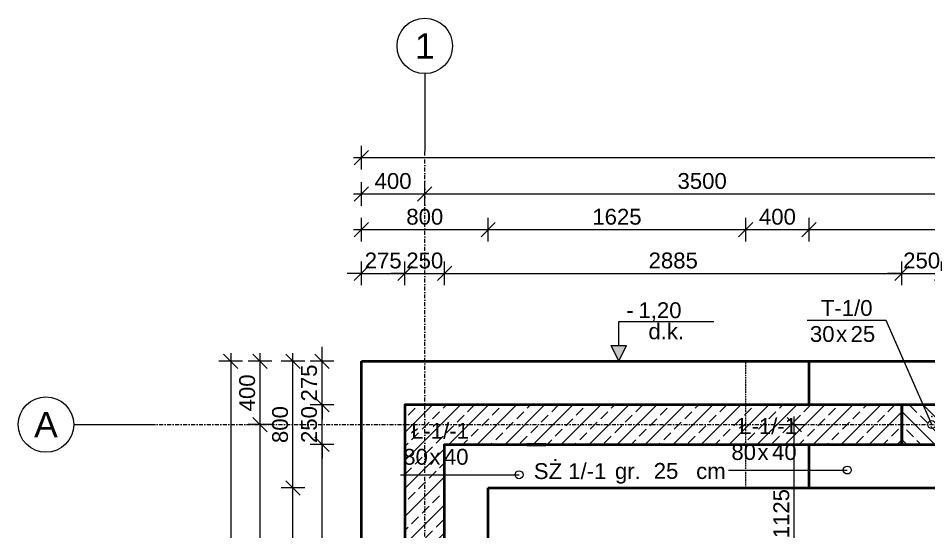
# Model space of a CAD drawing. Header units: millimetres. Extents: x 647 to 146539, y -131215 to 59.
# Drawn here: x 8442 to 14187, y -16118 to -12876 of the extents above; entities that cross this region are included whole.
import ezdxf
from ezdxf.enums import TextEntityAlignment as Align

# ---------------------------------------------------------------- set-up
doc = ezdxf.new("R2010")
doc.units = ezdxf.units.MM
doc.linetypes.add('DASHDOT', pattern=[1, 0.5, -0.25, 0, -0.25])
doc.linetypes.add('DASHED', pattern=[0.75, 0.5, -0.25])
doc.layers.get('Defpoints').update_dxf_attribs({"color": 2, "lineweight": 50})
for name, color, linetype, lineweight in [('G-Bloki', 221, 'Continuous', 5), ('G-Cienka', 4, 'Continuous', 9), ('G-Elementy konstrukcyjne', 1, 'Continuous', 40), ('G-Kreskowanie', 9, 'Continuous', 5), ('G-Opisy', 2, 'Continuous', 18), ('G-Osie', 6, 'DASHDOT', 9), ('G-Przerywana', 8, 'DASHED', 15), ('G-Wymiary', 4, 'Continuous', 9)]:
    doc.layers.add(name, color=color, linetype=linetype, lineweight=lineweight)
doc.styles.add('Arial-GG', font='arial.ttf')
doc.dimstyles.new('e-cad_1_50_[mm]', dxfattribs={"dimscale": 50, "dimtxt": 2, "dimasz": 1.8, "dimexe": 1.5, "dimexo": 0, "dimgap": 0.6, "dimtad": 1, "dimdec": 1, "dimrnd": 1, "dimtxsty": 'Arial-GG', "dimblk": 'OBLIQUE', "dimcen": 0, "dimdle": 1, "dimclrd": 4, "dimclre": 4, "dimclrt": 7, "dimadec": 1, "dimazin": 0, "dimtfac": 1, "dimtdec": 1, "dimtix": 1, "dimtmove": 0, "dimatfit": 2, "dimfxl": 1.5, "dimfxlon": 1, "dimlwd": -1, "dimlwe": -1, "dimarcsym": 0})
doc.dimstyles.new('W-1 do 50-GG mm', dxfattribs={"dimscale": 50, "dimtxt": 2, "dimasz": 1.8, "dimexe": 1.5, "dimexo": 0, "dimgap": 0.6, "dimtad": 1, "dimdec": 1, "dimrnd": 1, "dimtxsty": 'Arial-GG', "dimblk": 'OBLIQUE', "dimcen": 0, "dimdle": 1, "dimclrd": 4, "dimclre": 4, "dimclrt": 7, "dimadec": 1, "dimazin": 0, "dimtfac": 1, "dimtdec": 1, "dimtix": 1, "dimtmove": 0, "dimatfit": 2, "dimfxl": 1.5, "dimfxlon": 1, "dimlwd": -1, "dimlwe": -1, "dimarcsym": 0})

# ---------------------------------------------------------------- blocks, each defined once
blk = doc.blocks.new('*U159')
at = {"ltscale": 2}
blk.add_point((0, 0), dxfattribs=at)
at = {"layer": 'Defpoints'}
blk.add_lwpolyline([(0, 380.1), (0, 259.7)], dxfattribs=at)
at = {"layer": 'G-Opisy', "insert": (-183.5, -525.6), "char_height": 100, "width": 2920.171, "attachment_point": 5, "rotation": 270, "style": 'Arial-GG'}
blk.add_mtext('gr.         cm', dxfattribs=at)
at = {"layer": 'G-Opisy', "ltscale": 2, "style": 'Arial-GG'}
blk.add_attdef('NAZWA', text='', height=100, rotation=270, dxfattribs=at).set_placement((-218.8, -122.3), align=Align.RIGHT)
blk.add_attdef('GR', text='', height=100, rotation=270, dxfattribs=at).set_placement((-217.5, -498.6), align=Align.CENTER)
blk = doc.blocks.new('*U127')
at = {"layer": 'G-Cienka', "ltscale": 0.8}
blk.add_lwpolyline([(-490.2, 0), (0, 0)], dxfattribs=at)
blk.add_circle((-665.2, 0), 175, dxfattribs=at)
at = {"layer": 'G-Opisy', "ltscale": 0.8, "style": 'Arial-GG'}
blk.add_attdef('OS', text='', height=160, dxfattribs=at).set_placement((-665.2, 0), align=Align.MIDDLE_CENTER)
blk = doc.blocks.new('*U130')
at = {"layer": 'G-Cienka', "ltscale": 0.8}
blk.add_lwpolyline([(-490.2, 0), (0, 0)], dxfattribs=at)
blk.add_circle((-665.2, 0), 175, dxfattribs=at)
at = {"layer": 'G-Opisy', "ltscale": 0.8, "style": 'Arial-GG'}
blk.add_attdef('OS', text='', height=160, rotation=90, dxfattribs=at).set_placement((-665.2, 0), align=Align.MIDDLE_CENTER)
blk = doc.blocks.new('*U134')
at = {"layer": 'G-Opisy'}
blk.add_hatch(color=256, dxfattribs=at).paths.add_polyline_path([(-50, 100), (0, 0), (50, 100), (0, 100)])
for p, q in [((0, 250), (600, 250)), ((-50, 100), (50, 100)), ((-100, 0), (100, 0))]:
    blk.add_line(p, q, dxfattribs=at)
at = {"layer": 'G-Opisy', "ltscale": 0.04}
for points in [[(0, 100), (0, 200), (0, 250)], [(-50, 100), (0, 0), (50, 100)]]:
    blk.add_lwpolyline(points, dxfattribs=at)
at = {"layer": 'G-Opisy', "ltscale": 2, "style": 'Arial-GG'}
for tag, p in [('ZNAK', (48.1, 321.8)), ('RZEDNA', (124.7, 321.8))]:
    blk.add_attdef(tag, text='', height=100, dxfattribs=at).set_placement(p, align=Align.MIDDLE_LEFT)
blk.add_attdef('POLOZENIE', text='', height=100, dxfattribs=at).set_placement((300, 188.9), align=Align.MIDDLE_CENTER)
blk = doc.blocks.new('_Oblique')
at = {"color": 0, "linetype": 'ByBlock', "lineweight": -2}
blk.add_line((-0.5, -0.5), (0.5, 0.5), dxfattribs=at)
blk = doc.blocks.new('*D334')
at = {"layer": 'Defpoints', "color": 0, "ltscale": 2, "transparency": 16777216}
for p in [(10359, -15316.4), (10882.5, -15316.4), (11132.5, -15566.4)]:
    blk.add_point(p, dxfattribs=at)
at = {"layer": 'G-Wymiary', "color": 4, "ltscale": 2, "transparency": 16777216}
for p, q in [((10359, -15316.4), (10359, -15226.4)), ((10434, -15316.4), (10284, -15316.4)), ((10359, -15566.4), (10359, -15316.4)), ((10434, -15566.4), (10284, -15566.4)), ((10359, -15566.4), (10359, -15656.4))]:
    blk.add_line(p, q, dxfattribs=at)
at = {"layer": 'G-Wymiary', "color": 4, "ltscale": 2, "transparency": 16777216, "xscale": 90, "yscale": 90, "zscale": 90}
for p, rotation in [((10359, -15316.4), 270), ((10359, -15566.4), 90)]:
    blk.add_blockref('_Oblique', p, dxfattribs=dict(at, rotation=rotation))
at = {"layer": 'G-Wymiary', "color": 7, "ltscale": 2, "transparency": 16777216, "insert": (10277.9, -15441.4), "char_height": 100, "attachment_point": 5, "rotation": 90, "style": 'Arial-GG'}
blk.add_mtext('250', dxfattribs=at)
blk = doc.blocks.new('*D335')
at = {"layer": 'Defpoints', "color": 0, "ltscale": 2, "transparency": 16777216}
for p in [(10359, -15041.4), (10607.5, -15041.4), (10882.5, -15316.4)]:
    blk.add_point(p, dxfattribs=at)
at = {"layer": 'G-Wymiary', "color": 4, "ltscale": 2, "transparency": 16777216}
for p, q in [((10359, -15041.4), (10359, -14951.4)), ((10434, -15041.4), (10284, -15041.4)), ((10359, -15316.4), (10359, -15041.4)), ((10434, -15316.4), (10284, -15316.4)), ((10359, -15316.4), (10359, -15406.4))]:
    blk.add_line(p, q, dxfattribs=at)
at = {"layer": 'G-Wymiary', "color": 4, "ltscale": 2, "transparency": 16777216, "xscale": 90, "yscale": 90, "zscale": 90}
for p, rotation in [((10359, -15041.4), 270), ((10359, -15316.4), 90)]:
    blk.add_blockref('_Oblique', p, dxfattribs=dict(at, rotation=rotation))
at = {"layer": 'G-Wymiary', "color": 7, "ltscale": 2, "transparency": 16777216, "insert": (10277.9, -15178.9), "char_height": 100, "attachment_point": 5, "rotation": 90, "style": 'Arial-GG'}
blk.add_mtext('275', dxfattribs=at)
blk = doc.blocks.new('*D338')
at = {"layer": 'Defpoints', "color": 0, "ltscale": 2, "transparency": 16777216}
for p in [(10175.9, -15841.4), (11407.5, -15841.4), (10607.5, -17466.4)]:
    blk.add_point(p, dxfattribs=at)
at = {"layer": 'G-Wymiary', "color": 4, "ltscale": 2, "transparency": 16777216}
for p, q in [((10175.9, -17516.4), (10175.9, -15791.4)), ((10250.9, -15841.4), (10100.9, -15841.4)), ((10250.9, -17466.4), (10100.9, -17466.4))]:
    blk.add_line(p, q, dxfattribs=at)
at = {"layer": 'G-Wymiary', "color": 4, "ltscale": 2, "transparency": 16777216, "xscale": 90, "yscale": 90, "zscale": 90}
for p, rotation in [((10175.9, -15841.4), 90), ((10175.9, -17466.4), 270)]:
    blk.add_blockref('_Oblique', p, dxfattribs=dict(at, rotation=rotation))
at = {"layer": 'G-Wymiary', "color": 7, "ltscale": 2, "transparency": 16777216, "insert": (10094.9, -16653.9), "char_height": 100, "attachment_point": 5, "rotation": 90, "style": 'Arial-GG'}
blk.add_mtext('1625', dxfattribs=at)
blk = doc.blocks.new('*D339')
at = {"layer": 'Defpoints', "color": 0, "ltscale": 2, "transparency": 16777216}
for p in [(10175.9, -15041.4), (10607.5, -15041.4), (11407.5, -15841.4)]:
    blk.add_point(p, dxfattribs=at)
at = {"layer": 'G-Wymiary', "color": 4, "ltscale": 2, "transparency": 16777216}
for p, q in [((10175.9, -15891.4), (10175.9, -14991.4)), ((10250.9, -15041.4), (10100.9, -15041.4)), ((10250.9, -15841.4), (10100.9, -15841.4))]:
    blk.add_line(p, q, dxfattribs=at)
at = {"layer": 'G-Wymiary', "color": 4, "ltscale": 2, "transparency": 16777216, "xscale": 90, "yscale": 90, "zscale": 90}
for p, rotation in [((10175.9, -15041.4), 90), ((10175.9, -15841.4), 270)]:
    blk.add_blockref('_Oblique', p, dxfattribs=dict(at, rotation=rotation))
at = {"layer": 'G-Wymiary', "color": 7, "ltscale": 2, "transparency": 16777216, "insert": (10094.9, -15441.4), "char_height": 100, "attachment_point": 5, "rotation": 90, "style": 'Arial-GG'}
blk.add_mtext('800', dxfattribs=at)
blk = doc.blocks.new('*D342')
at = {"layer": 'Defpoints', "color": 0, "ltscale": 2, "transparency": 16777216}
for p in [(9968.1, -15441.4), (11038.8, -15441.4), (11010.3, -18341.4)]:
    blk.add_point(p, dxfattribs=at)
at = {"layer": 'G-Wymiary', "color": 4, "ltscale": 2, "transparency": 16777216}
for p, q in [((9968.1, -18391.4), (9968.1, -15391.4)), ((10043.1, -15441.4), (9893.1, -15441.4)), ((10043.1, -18341.4), (9893.1, -18341.4))]:
    blk.add_line(p, q, dxfattribs=at)
at = {"layer": 'G-Wymiary', "color": 4, "ltscale": 2, "transparency": 16777216, "xscale": 90, "yscale": 90, "zscale": 90}
for p, rotation in [((9968.1, -15441.4), 90), ((9968.1, -18341.4), 270)]:
    blk.add_blockref('_Oblique', p, dxfattribs=dict(at, rotation=rotation))
at = {"layer": 'G-Wymiary', "color": 7, "ltscale": 2, "transparency": 16777216, "insert": (9887.1, -16891.4), "char_height": 100, "attachment_point": 5, "rotation": 90, "style": 'Arial-GG'}
blk.add_mtext('2900', dxfattribs=at)
blk = doc.blocks.new('*D343')
at = {"layer": 'Defpoints', "color": 0, "ltscale": 2, "transparency": 16777216}
for p in [(9968.1, -15041.4), (10607.5, -15041.4), (11038.8, -15441.4)]:
    blk.add_point(p, dxfattribs=at)
at = {"layer": 'G-Wymiary', "color": 4, "ltscale": 2, "transparency": 16777216}
for p, q in [((9968.1, -15491.4), (9968.1, -14991.4)), ((10043.1, -15041.4), (9893.1, -15041.4)), ((10043.1, -15441.4), (9893.1, -15441.4))]:
    blk.add_line(p, q, dxfattribs=at)
at = {"layer": 'G-Wymiary', "color": 4, "ltscale": 2, "transparency": 16777216, "xscale": 90, "yscale": 90, "zscale": 90}
for p, rotation in [((9968.1, -15041.4), 90), ((9968.1, -15441.4), 270)]:
    blk.add_blockref('_Oblique', p, dxfattribs=dict(at, rotation=rotation))
at = {"layer": 'G-Wymiary', "color": 7, "ltscale": 2, "transparency": 16777216, "insert": (9887.1, -15241.4), "char_height": 100, "attachment_point": 5, "rotation": 90, "style": 'Arial-GG'}
blk.add_mtext('400', dxfattribs=at)
blk = doc.blocks.new('*D344')
at = {"layer": 'Defpoints', "color": 0, "ltscale": 2, "transparency": 16777216}
for p in [(10607.5, -15041.4), (9783.4, -22953.7), (10607.5, -22953.7)]:
    blk.add_point(p, dxfattribs=at)
at = {"layer": 'G-Wymiary', "color": 4, "ltscale": 2, "transparency": 16777216}
for p, q in [((9783.4, -14991.4), (9783.4, -23003.7)), ((9858.4, -15041.4), (9708.4, -15041.4)), ((9858.4, -22953.7), (9708.4, -22953.7))]:
    blk.add_line(p, q, dxfattribs=at)
at = {"layer": 'G-Wymiary', "color": 4, "ltscale": 2, "transparency": 16777216, "xscale": 90, "yscale": 90, "zscale": 90}
for p, rotation in [((9783.4, -15041.4), 90), ((9783.4, -22953.7), 270)]:
    blk.add_blockref('_Oblique', p, dxfattribs=dict(at, rotation=rotation))
at = {"layer": 'G-Wymiary', "color": 7, "ltscale": 2, "transparency": 16777216, "insert": (9702.3, -18997.5), "char_height": 100, "attachment_point": 5, "rotation": 90, "style": 'Arial-GG'}
blk.add_mtext('7912', dxfattribs=at)
blk = doc.blocks.new('*D345')
at = {"layer": 'Defpoints', "color": 0, "ltscale": 2, "transparency": 16777216}
for p in [(11007.5, -13716.4), (20732.5, -20010.1), (10720.7, -22676.6), (9282.5, -22872.6), (11007.5, -24313.8)]:
    blk.add_point(p, dxfattribs=at)
at = {"layer": 'G-Wymiary', "color": 4, "ltscale": 2, "transparency": 16777216}
blk.add_arc((11007.5, -22441.4), 370.9, 194.03624, 270, dxfattribs=at)
at = {"layer": 'G-Wymiary', "color": 4, "ltscale": 2, "transparency": 16777216, "xscale": 90, "yscale": 90, "zscale": 90, "rotation": 104.0362434679264}
blk.add_blockref('_Oblique', (10647.7, -22531.3), dxfattribs=at)
at = {"layer": 'G-Wymiary', "color": 4, "ltscale": 2, "transparency": 16777216, "xscale": 90, "yscale": 90, "zscale": 90}
blk.add_blockref('_Oblique', (11007.5, -22812.2), dxfattribs=at)
at = {"layer": 'G-Wymiary', "color": 7, "ltscale": 2, "transparency": 16777216, "insert": (10834.7, -22662.7), "char_height": 100, "attachment_point": 5, "rotation": 322.01812, "style": 'Arial-GG'}
blk.add_mtext('76,0°', dxfattribs=at)
blk = doc.blocks.new('*D346')
at = {"layer": 'Defpoints', "color": 0, "ltscale": 2, "transparency": 16777216}
for p in [(10882.5, -14487.2), (10607.5, -15041.4), (10882.5, -15316.4)]:
    blk.add_point(p, dxfattribs=at)
at = {"layer": 'G-Wymiary', "color": 4, "ltscale": 2, "transparency": 16777216}
for p, q in [((10607.5, -14562.2), (10607.5, -14412.2)), ((10882.5, -14562.2), (10882.5, -14412.2)), ((10607.5, -14487.2), (10517.5, -14487.2)), ((10607.5, -14487.2), (10882.5, -14487.2)), ((10882.5, -14487.2), (10972.5, -14487.2))]:
    blk.add_line(p, q, dxfattribs=at)
at = {"layer": 'G-Wymiary', "color": 4, "ltscale": 2, "transparency": 16777216, "xscale": 90, "yscale": 90, "zscale": 90}
blk.add_blockref('_Oblique', (10607.5, -14487.2), dxfattribs=at)
at = {"layer": 'G-Wymiary', "color": 4, "ltscale": 2, "transparency": 16777216, "xscale": 90, "yscale": 90, "zscale": 90, "rotation": 180}
blk.add_blockref('_Oblique', (10882.5, -14487.2), dxfattribs=at)
at = {"layer": 'G-Wymiary', "color": 7, "ltscale": 2, "transparency": 16777216, "insert": (10745, -14406.2), "char_height": 100, "attachment_point": 5, "style": 'Arial-GG'}
blk.add_mtext('275', dxfattribs=at)
blk = doc.blocks.new('*D347')
at = {"layer": 'Defpoints', "color": 0, "ltscale": 2, "transparency": 16777216}
for p in [(11132.5, -14487.2), (10882.5, -15316.4), (11132.5, -15566.4)]:
    blk.add_point(p, dxfattribs=at)
at = {"layer": 'G-Wymiary', "color": 4, "ltscale": 2, "transparency": 16777216}
for p, q in [((10882.5, -14562.2), (10882.5, -14412.2)), ((11132.5, -14562.2), (11132.5, -14412.2)), ((10882.5, -14487.2), (10792.5, -14487.2)), ((10882.5, -14487.2), (11132.5, -14487.2)), ((11132.5, -14487.2), (11222.5, -14487.2))]:
    blk.add_line(p, q, dxfattribs=at)
at = {"layer": 'G-Wymiary', "color": 4, "ltscale": 2, "transparency": 16777216, "xscale": 90, "yscale": 90, "zscale": 90}
blk.add_blockref('_Oblique', (10882.5, -14487.2), dxfattribs=at)
at = {"layer": 'G-Wymiary', "color": 4, "ltscale": 2, "transparency": 16777216, "xscale": 90, "yscale": 90, "zscale": 90, "rotation": 180}
blk.add_blockref('_Oblique', (11132.5, -14487.2), dxfattribs=at)
at = {"layer": 'G-Wymiary', "color": 7, "ltscale": 2, "transparency": 16777216, "insert": (11007.5, -14406.2), "char_height": 100, "attachment_point": 5, "style": 'Arial-GG'}
blk.add_mtext('250', dxfattribs=at)
blk = doc.blocks.new('*D348')
at = {"layer": 'Defpoints', "color": 0, "ltscale": 2, "transparency": 16777216}
for p in [(14017.5, -14487.2), (14017.5, -15316.4), (11132.5, -15566.4)]:
    blk.add_point(p, dxfattribs=at)
at = {"layer": 'G-Wymiary', "color": 4, "ltscale": 2, "transparency": 16777216}
for p, q in [((11132.5, -14562.2), (11132.5, -14412.2)), ((14017.5, -14562.2), (14017.5, -14412.2)), ((11082.5, -14487.2), (14067.5, -14487.2))]:
    blk.add_line(p, q, dxfattribs=at)
at = {"layer": 'G-Wymiary', "color": 4, "ltscale": 2, "transparency": 16777216, "xscale": 90, "yscale": 90, "zscale": 90, "rotation": 180}
blk.add_blockref('_Oblique', (11132.5, -14487.2), dxfattribs=at)
at = {"layer": 'G-Wymiary', "color": 4, "ltscale": 2, "transparency": 16777216, "xscale": 90, "yscale": 90, "zscale": 90}
blk.add_blockref('_Oblique', (14017.5, -14487.2), dxfattribs=at)
at = {"layer": 'G-Wymiary', "color": 7, "ltscale": 2, "transparency": 16777216, "insert": (12575, -14406.2), "char_height": 100, "attachment_point": 5, "style": 'Arial-GG'}
blk.add_mtext('2885', dxfattribs=at)
blk = doc.blocks.new('*D354')
at = {"layer": 'Defpoints', "color": 0, "ltscale": 2, "transparency": 16777216}
for p in [(13432.5, -14211.1), (13432.5, -15041.4), (18607.5, -15841.4)]:
    blk.add_point(p, dxfattribs=at)
at = {"layer": 'G-Wymiary', "color": 4, "ltscale": 2, "transparency": 16777216}
for p, q in [((13432.5, -14286.1), (13432.5, -14136.1)), ((18607.5, -14286.1), (18607.5, -14136.1)), ((18657.5, -14211.1), (13382.5, -14211.1))]:
    blk.add_line(p, q, dxfattribs=at)
at = {"layer": 'G-Wymiary', "color": 4, "ltscale": 2, "transparency": 16777216, "xscale": 90, "yscale": 90, "zscale": 90, "rotation": 180}
blk.add_blockref('_Oblique', (13432.5, -14211.1), dxfattribs=at)
at = {"layer": 'G-Wymiary', "color": 4, "ltscale": 2, "transparency": 16777216, "xscale": 90, "yscale": 90, "zscale": 90}
blk.add_blockref('_Oblique', (18607.5, -14211.1), dxfattribs=at)
at = {"layer": 'G-Wymiary', "color": 7, "ltscale": 2, "transparency": 16777216, "insert": (16020, -14130.1), "char_height": 100, "attachment_point": 5, "style": 'Arial-GG'}
blk.add_mtext('5175', dxfattribs=at)
blk = doc.blocks.new('*D355')
at = {"layer": 'Defpoints', "color": 0, "ltscale": 2, "transparency": 16777216}
for p in [(13032.5, -14211.1), (13032.5, -15041.4), (13432.5, -15041.4)]:
    blk.add_point(p, dxfattribs=at)
at = {"layer": 'G-Wymiary', "color": 4, "ltscale": 2, "transparency": 16777216}
for p, q in [((13032.5, -14286.1), (13032.5, -14136.1)), ((13432.5, -14286.1), (13432.5, -14136.1)), ((13482.5, -14211.1), (12982.5, -14211.1))]:
    blk.add_line(p, q, dxfattribs=at)
at = {"layer": 'G-Wymiary', "color": 4, "ltscale": 2, "transparency": 16777216, "xscale": 90, "yscale": 90, "zscale": 90, "rotation": 180}
blk.add_blockref('_Oblique', (13032.5, -14211.1), dxfattribs=at)
at = {"layer": 'G-Wymiary', "color": 4, "ltscale": 2, "transparency": 16777216, "xscale": 90, "yscale": 90, "zscale": 90}
blk.add_blockref('_Oblique', (13432.5, -14211.1), dxfattribs=at)
at = {"layer": 'G-Wymiary', "color": 7, "ltscale": 2, "transparency": 16777216, "insert": (13232.5, -14130.1), "char_height": 100, "attachment_point": 5, "style": 'Arial-GG'}
blk.add_mtext('400', dxfattribs=at)
blk = doc.blocks.new('*D356')
at = {"layer": 'Defpoints', "color": 0, "ltscale": 2, "transparency": 16777216}
for p in [(11407.5, -14211.1), (13032.5, -15041.4), (11407.5, -15841.4)]:
    blk.add_point(p, dxfattribs=at)
at = {"layer": 'G-Wymiary', "color": 4, "ltscale": 2, "transparency": 16777216}
for p, q in [((11407.5, -14286.1), (11407.5, -14136.1)), ((13032.5, -14286.1), (13032.5, -14136.1)), ((13082.5, -14211.1), (11357.5, -14211.1))]:
    blk.add_line(p, q, dxfattribs=at)
at = {"layer": 'G-Wymiary', "color": 4, "ltscale": 2, "transparency": 16777216, "xscale": 90, "yscale": 90, "zscale": 90, "rotation": 180}
blk.add_blockref('_Oblique', (11407.5, -14211.1), dxfattribs=at)
at = {"layer": 'G-Wymiary', "color": 4, "ltscale": 2, "transparency": 16777216, "xscale": 90, "yscale": 90, "zscale": 90}
blk.add_blockref('_Oblique', (13032.5, -14211.1), dxfattribs=at)
at = {"layer": 'G-Wymiary', "color": 7, "ltscale": 2, "transparency": 16777216, "insert": (12220, -14130.1), "char_height": 100, "attachment_point": 5, "style": 'Arial-GG'}
blk.add_mtext('1625', dxfattribs=at)
blk = doc.blocks.new('*D357')
at = {"layer": 'Defpoints', "color": 0, "ltscale": 2, "transparency": 16777216}
for p in [(10607.5, -14211.1), (10607.5, -15041.4), (11407.5, -15841.4)]:
    blk.add_point(p, dxfattribs=at)
at = {"layer": 'G-Wymiary', "color": 4, "ltscale": 2, "transparency": 16777216}
for p, q in [((10607.5, -14286.1), (10607.5, -14136.1)), ((11407.5, -14286.1), (11407.5, -14136.1)), ((11457.5, -14211.1), (10557.5, -14211.1))]:
    blk.add_line(p, q, dxfattribs=at)
at = {"layer": 'G-Wymiary', "color": 4, "ltscale": 2, "transparency": 16777216, "xscale": 90, "yscale": 90, "zscale": 90, "rotation": 180}
blk.add_blockref('_Oblique', (10607.5, -14211.1), dxfattribs=at)
at = {"layer": 'G-Wymiary', "color": 4, "ltscale": 2, "transparency": 16777216, "xscale": 90, "yscale": 90, "zscale": 90}
blk.add_blockref('_Oblique', (11407.5, -14211.1), dxfattribs=at)
at = {"layer": 'G-Wymiary', "color": 7, "ltscale": 2, "transparency": 16777216, "insert": (11007.5, -14130.1), "char_height": 100, "attachment_point": 5, "style": 'Arial-GG'}
blk.add_mtext('800', dxfattribs=at)
blk = doc.blocks.new('*D358')
at = {"layer": 'Defpoints', "color": 0, "ltscale": 2, "transparency": 16777216}
for p in [(11007.5, -13985.4), (10607.5, -15041.4), (11007.5, -15041.4)]:
    blk.add_point(p, dxfattribs=at)
at = {"layer": 'G-Wymiary', "color": 4, "ltscale": 2, "transparency": 16777216}
for p, q in [((10607.5, -14060.4), (10607.5, -13910.4)), ((11007.5, -14060.4), (11007.5, -13910.4)), ((10557.5, -13985.4), (11057.5, -13985.4))]:
    blk.add_line(p, q, dxfattribs=at)
at = {"layer": 'G-Wymiary', "color": 4, "ltscale": 2, "transparency": 16777216, "xscale": 90, "yscale": 90, "zscale": 90, "rotation": 180}
blk.add_blockref('_Oblique', (10607.5, -13985.4), dxfattribs=at)
at = {"layer": 'G-Wymiary', "color": 4, "ltscale": 2, "transparency": 16777216, "xscale": 90, "yscale": 90, "zscale": 90}
blk.add_blockref('_Oblique', (11007.5, -13985.4), dxfattribs=at)
at = {"layer": 'G-Wymiary', "color": 7, "ltscale": 2, "transparency": 16777216, "insert": (10807.5, -13904.4), "char_height": 100, "attachment_point": 5, "style": 'Arial-GG'}
blk.add_mtext('400', dxfattribs=at)
blk = doc.blocks.new('*D359')
at = {"layer": 'Defpoints', "color": 0, "ltscale": 2, "transparency": 16777216}
for p in [(14507.5, -13985.4), (11007.5, -15041.4), (14507.5, -15316.4)]:
    blk.add_point(p, dxfattribs=at)
at = {"layer": 'G-Wymiary', "color": 4, "ltscale": 2, "transparency": 16777216}
for p, q in [((11007.5, -14060.4), (11007.5, -13910.4)), ((14507.5, -14060.4), (14507.5, -13910.4)), ((10957.5, -13985.4), (14557.5, -13985.4))]:
    blk.add_line(p, q, dxfattribs=at)
at = {"layer": 'G-Wymiary', "color": 4, "ltscale": 2, "transparency": 16777216, "xscale": 90, "yscale": 90, "zscale": 90, "rotation": 180}
blk.add_blockref('_Oblique', (11007.5, -13985.4), dxfattribs=at)
at = {"layer": 'G-Wymiary', "color": 4, "ltscale": 2, "transparency": 16777216, "xscale": 90, "yscale": 90, "zscale": 90}
blk.add_blockref('_Oblique', (14507.5, -13985.4), dxfattribs=at)
at = {"layer": 'G-Wymiary', "color": 7, "ltscale": 2, "transparency": 16777216, "insert": (12757.5, -13904.3), "char_height": 100, "attachment_point": 5, "style": 'Arial-GG'}
blk.add_mtext('3500', dxfattribs=at)
blk = doc.blocks.new('*D363')
at = {"layer": 'Defpoints', "color": 0, "ltscale": 2, "transparency": 16777216}
for p in [(10607.5, -13756.7), (10607.5, -15041.4), (19307.5, -15041.4)]:
    blk.add_point(p, dxfattribs=at)
at = {"layer": 'G-Wymiary', "color": 4, "ltscale": 2, "transparency": 16777216}
for p, q in [((10607.5, -13831.7), (10607.5, -13681.7)), ((19307.5, -13831.7), (19307.5, -13681.7)), ((19357.5, -13756.7), (10557.5, -13756.7))]:
    blk.add_line(p, q, dxfattribs=at)
at = {"layer": 'G-Wymiary', "color": 4, "ltscale": 2, "transparency": 16777216, "xscale": 90, "yscale": 90, "zscale": 90, "rotation": 180}
blk.add_blockref('_Oblique', (10607.5, -13756.7), dxfattribs=at)
at = {"layer": 'G-Wymiary', "color": 4, "ltscale": 2, "transparency": 16777216, "xscale": 90, "yscale": 90, "zscale": 90}
blk.add_blockref('_Oblique', (19307.5, -13756.7), dxfattribs=at)
at = {"layer": 'G-Wymiary', "color": 7, "ltscale": 2, "transparency": 16777216, "insert": (14957.5, -13675.6), "char_height": 100, "attachment_point": 5, "style": 'Arial-GG'}
blk.add_mtext('8700', dxfattribs=at)
blk = doc.blocks.new('*D379')
at = {"layer": 'Defpoints', "color": 0, "ltscale": 2, "transparency": 16777216}
for p in [(17007.5, -13716.4), (20732.5, -20010.1), (17423.5, -21542.6), (9282.5, -22872.6), (17007.5, -24313.8)]:
    blk.add_point(p, dxfattribs=at)
at = {"layer": 'G-Wymiary', "color": 4, "ltscale": 2, "transparency": 16777216}
blk.add_arc((17007.5, -20941.4), 731.1, 270, 14.03624, dxfattribs=at)
at = {"layer": 'G-Wymiary', "color": 4, "ltscale": 2, "transparency": 16777216, "xscale": 90, "yscale": 90, "zscale": 90}
for p, rotation in [((17716.8, -20764.1), 104.0362434679264), ((17007.5, -21672.5), 180)]:
    blk.add_blockref('_Oblique', p, dxfattribs=dict(at, rotation=rotation))
at = {"layer": 'G-Wymiary', "color": 7, "ltscale": 2, "transparency": 16777216, "insert": (17512.8, -21335.9), "char_height": 100, "attachment_point": 5, "rotation": 52.01812, "style": 'Arial-GG'}
blk.add_mtext('104,0°', dxfattribs=at)
blk = doc.blocks.new('*D388')
at = {"layer": 'Defpoints', "color": 0, "ltscale": 2, "transparency": 16777216}
for p in [(13116.2, -15441.4), (13338.5, -15441.4), (13132.5, -16566.4)]:
    blk.add_point(p, dxfattribs=at)
at = {"layer": 'G-Wymiary', "color": 4, "ltscale": 2, "transparency": 16777216}
for p, q in [((13338.5, -16616.4), (13338.5, -15391.4)), ((13263.5, -15441.4), (13413.5, -15441.4)), ((13263.5, -16566.4), (13413.5, -16566.4))]:
    blk.add_line(p, q, dxfattribs=at)
at = {"layer": 'G-Wymiary', "color": 4, "ltscale": 2, "transparency": 16777216, "xscale": 90, "yscale": 90, "zscale": 90}
for p, rotation in [((13338.5, -15441.4), 90), ((13338.5, -16566.4), 270)]:
    blk.add_blockref('_Oblique', p, dxfattribs=dict(at, rotation=rotation))
at = {"layer": 'G-Wymiary', "color": 7, "ltscale": 2, "transparency": 16777216, "insert": (13257.4, -16003.9), "char_height": 100, "attachment_point": 5, "rotation": 90, "style": 'Arial-GG'}
blk.add_mtext('1125', dxfattribs=at)
blk = doc.blocks.new('*D261')
at = {"layer": 'Defpoints', "color": 0, "ltscale": 2, "transparency": 16777216}
blk.add_point((-93.2, 106.8), dxfattribs=at)
blk.add_point((-93.2, 106.8), dxfattribs=at)
blk.add_point((-93.2, 106.8), dxfattribs=at)
at = {"layer": 'G-Opisy', "color": 4, "ltscale": 2, "transparency": 16777216}
blk.add_line((-842.2, 106.8), (-93.2, 106.8), dxfattribs=at)
blk = doc.blocks.new('_None')
blk = doc.blocks.new('*D242')
at = {"layer": 'Defpoints', "color": 0, "ltscale": 2, "transparency": 16777216}
blk.add_point((188.2, 125), dxfattribs=at)
blk.add_point((188.2, 125), dxfattribs=at)
blk.add_point((188.2, 125), dxfattribs=at)
at = {"layer": 'G-Opisy', "color": 4, "ltscale": 2, "transparency": 16777216}
for p, q in [((-98, 780.9), (-598, 780.9)), ((188.2, 125), (-98, 780.9))]:
    blk.add_line(p, q, dxfattribs=at)
blk = doc.blocks.new('*D405')
at = {"layer": 'Defpoints', "color": 0, "ltscale": 2, "transparency": 16777216}
for p in [(10359, -15566.4), (11132.5, -15566.4), (10882.5, -18316.4)]:
    blk.add_point(p, dxfattribs=at)
at = {"layer": 'G-Wymiary', "color": 4, "ltscale": 2, "transparency": 16777216}
for p, q in [((10434, -15566.4), (10284, -15566.4)), ((10359, -18366.4), (10359, -15516.4)), ((10434, -18316.4), (10284, -18316.4))]:
    blk.add_line(p, q, dxfattribs=at)
at = {"layer": 'G-Wymiary', "color": 4, "ltscale": 2, "transparency": 16777216, "xscale": 90, "yscale": 90, "zscale": 90}
for p, rotation in [((10359, -15566.4), 90), ((10359, -18316.4), 270)]:
    blk.add_blockref('_Oblique', p, dxfattribs=dict(at, rotation=rotation))
at = {"layer": 'G-Wymiary', "color": 7, "ltscale": 2, "transparency": 16777216, "insert": (10277.9, -16941.4), "char_height": 100, "attachment_point": 5, "rotation": 90, "style": 'Arial-GG'}
blk.add_mtext('2750', dxfattribs=at)
blk = doc.blocks.new('*D406')
at = {"layer": 'Defpoints', "color": 0, "ltscale": 2, "transparency": 16777216}
for p in [(14267.5, -14487.2), (14017.5, -15316.4), (14267.5, -15316.4)]:
    blk.add_point(p, dxfattribs=at)
at = {"layer": 'G-Wymiary', "color": 4, "ltscale": 2, "transparency": 16777216}
for p, q in [((14017.5, -14562.2), (14017.5, -14412.2)), ((14267.5, -14562.2), (14267.5, -14412.2)), ((14017.5, -14487.2), (13927.5, -14487.2)), ((14017.5, -14487.2), (14267.5, -14487.2)), ((14267.5, -14487.2), (14357.5, -14487.2))]:
    blk.add_line(p, q, dxfattribs=at)
at = {"layer": 'G-Wymiary', "color": 4, "ltscale": 2, "transparency": 16777216, "xscale": 90, "yscale": 90, "zscale": 90}
blk.add_blockref('_Oblique', (14017.5, -14487.2), dxfattribs=at)
at = {"layer": 'G-Wymiary', "color": 4, "ltscale": 2, "transparency": 16777216, "xscale": 90, "yscale": 90, "zscale": 90, "rotation": 180}
blk.add_blockref('_Oblique', (14267.5, -14487.2), dxfattribs=at)
at = {"layer": 'G-Wymiary', "color": 7, "ltscale": 2, "transparency": 16777216, "insert": (14142.5, -14406.2), "char_height": 100, "attachment_point": 5, "style": 'Arial-GG'}
blk.add_mtext('250', dxfattribs=at)
blk = doc.blocks.new('*U260')
at = {"layer": 'G-Cienka', "ltscale": 0.8}
blk.add_circle((-93.19, 106.78), 25, dxfattribs=at)
at = {"layer": 'G-Opisy', "ltscale": 0.8, "insert": (-624.24, 169.78), "char_height": 100, "width": 73.3551, "attachment_point": 8, "style": 'Arial-GG'}
blk.add_mtext('x', dxfattribs=at)
at = {"layer": 'G-Opisy', "ltscale": 0.8, "style": 'Arial-GG'}
blk.add_attdef('NAZWA', text='', height=100, dxfattribs=at).set_placement((-592.23, 304.18), align=Align.BOTTOM_CENTER)
blk.add_attdef('SZE', text='', height=100, dxfattribs=at).set_placement((-668.73, 140.18), align=Align.BOTTOM_RIGHT)
blk.add_attdef('WYS', text='', height=100, dxfattribs=at).set_placement((-567.64, 140.18), align=Align.BOTTOM_LEFT)
at = {"layer": 'G-Opisy', "ltscale": 2}
dim = blk.add_linear_dim(base=(-93.19, 106.78), p1=(-93.19, 106.78), p2=(-93.19, 106.78), text=' ', dimstyle='e-cad_1_50_[mm]', override={"dimscale": 50, "dimasz": 0, "dimgap": 5, "dimblk1": 'None', "dimblk2": 'None', "dimsah": 1, "dimdle": 6, "dimse1": 1, "dimse2": 1, "dimsd1": 1, "dimtmove": 1}, dxfattribs=at)
dim.commit()
dim.dimension.update_dxf_attribs({"geometry": '*D261', "text_midpoint": (-592.23, 304.18), "dimtype": 128})
blk = doc.blocks.new('*U241')
at = {"layer": 'G-Kreskowanie', "ltscale": 2}
h = blk.add_hatch(dxfattribs=at)
h.set_pattern_fill('ANSI33', color=256, scale=500, angle=90)
h.set_pattern_definition([(135, (125, 125), (-88.39, -88.39), []), (135, (125, 213.39), (-88.39, -88.39), [62.5, -31.25])])
h.paths.add_polyline_path([(0, 0), (250, 0), (250, 250), (0, 250)])
at = {"ltscale": 2}
blk.add_point((188.18, 176.21), dxfattribs=at)
at = {"layer": 'G-Cienka', "ltscale": 0.8}
blk.add_circle((188.18, 125), 25, dxfattribs=at)
at = {"layer": 'G-Elementy konstrukcyjne', "ltscale": 2}
blk.add_lwpolyline([(0, 0), (250, 0), (250, 250), (0, 250)], close=True, dxfattribs=at)
at = {"layer": 'G-Opisy', "ltscale": 0.8, "insert": (-380.01, 646.49), "char_height": 100, "width": 73.3551, "attachment_point": 8, "style": 'Arial-GG'}
blk.add_mtext('x', dxfattribs=at)
at = {"layer": 'G-Opisy', "ltscale": 0.8, "style": 'Arial-GG'}
blk.add_attdef('NAZWA', text='', height=100, dxfattribs=at).set_placement((-348, 780.89), align=Align.BOTTOM_CENTER)
blk.add_attdef('SZE', text='', height=100, dxfattribs=at).set_placement((-424.5, 616.89), align=Align.BOTTOM_RIGHT)
blk.add_attdef('WYS', text='', height=100, dxfattribs=at).set_placement((-323.41, 616.89), align=Align.BOTTOM_LEFT)
at = {"layer": 'G-Opisy', "ltscale": 2}
dim = blk.add_linear_dim(base=(188.18, 125), p1=(188.18, 125), p2=(188.18, 125), text=' ', dimstyle='e-cad_1_50_[mm]', override={"dimscale": 50, "dimasz": 0, "dimgap": 5, "dimblk1": 'None', "dimblk2": 'None', "dimsah": 1, "dimdle": 6, "dimse1": 1, "dimse2": 1, "dimsd1": 1, "dimtmove": 1}, dxfattribs=at)
dim.commit()
dim.dimension.update_dxf_attribs({"geometry": '*D242', "text_midpoint": (-348, 780.89), "dimtype": 128})

msp = doc.modelspace()

# ---------------------------------------------------------------- hatches: boundary and pattern name
at = {"layer": 'G-Kreskowanie', "ltscale": 2}
h = msp.add_hatch(dxfattribs=at)
h.set_pattern_fill('ANSI33', color=256, scale=500, style=0)
h.set_pattern_definition([(45, (-1501731.66, 747011.36), (-88.388348, 88.388348), []), (45, (-1501643.27, 747011.36), (-88.388348, 88.388348), [62.5, -31.25])])
h.paths.add_polyline_path([(10882.47, -15316.38), (10882.47, -18316.38), (11132.47, -18316.38), (11132.47, -15566.38), (14017.51, -15566.38), (14017.51, -15316.38)])

# ---------------------------------------------------------------- linework, layer by layer
at = {"layer": 'G-Elementy konstrukcyjne', "ltscale": 2}
msp.add_line((13432.47, -15316.38), (13432.47, -15041.38), dxfattribs=at)
for points in [[(10607.47, -15041.38), (19307.47, -15041.38), (19307.47, -18841.38), (17407.47, -18841.38), (17407.47, -21253.69), (10607.47, -22953.69)], [(11407.47, -15841.38), (18607.47, -15841.38), (18607.47, -18041.38), (16607.47, -18041.38), (16607.47, -20629.07), (11407.47, -21929.07)]]:
    msp.add_lwpolyline(points, close=True, dxfattribs=at)
for points in [[(11132.47, -18316.38), (11132.47, -15566.38), (14017.51, -15566.38), (14017.51, -15316.38), (10882.47, -15316.38), (10882.47, -18316.38), (11132.47, -18316.38)], [(13432.47, -15841.38), (13432.47, -15566.38)]]:
    msp.add_lwpolyline(points, dxfattribs=at)
at = {"layer": 'G-Osie', "ltscale": 50}
for p, q in [((11007.47, -24313.79), (11007.47, -13716.38)), ((9282.47, -15441.38), (20732.47, -15441.38))]:
    msp.add_line(p, q, dxfattribs=at)
at = {"layer": 'G-Przerywana', "ltscale": 20}
msp.add_lwpolyline([(13032.47, -15841.38), (13032.47, -15041.38)], dxfattribs=at)

# ---------------------------------------------------------------- block references
at = {"layer": 'G-Bloki', "ltscale": 2}
for name, p, rotation, values in [('*U130', (11007.47, -13716.38), 270, {'OS': '1'}), ('*U159', (12031.06, -15566.38), 89.99999999997395, {'NAZWA': 'SŻ 1/-1', 'GR': '25'})]:
    msp.add_blockref(name, p, dxfattribs=dict(at, rotation=rotation)).add_auto_attribs(values)
for name, p, values in [('*U241', (14017.51, -15566.38), {'SZE': '30', 'WYS': '25', 'NAZWA': 'T-1/0'}), ('*U134', (12230.91, -15041.38), {'POLOZENIE': 'd.k.', 'ZNAK': '-', 'RZEDNA': '1,20'}), ('*U127', (9282.47, -15441.38), {'OS': 'A'}), ('*U260', (13766.05, -15835.06), {'SZE': '80', 'WYS': '40', 'NAZWA': 'Ł-1/-1'}), ('*U260', (11695.8, -15864.95), {'SZE': '80', 'WYS': '40', 'NAZWA': 'Ł-1/-1'})]:
    msp.add_blockref(name, p, dxfattribs=at).add_auto_attribs(values)

# ---------------------------------------------------------------- dimensions: what is measured, and where the dimension line sits
at = {"layer": 'G-Wymiary', "ltscale": 2}
for base, p1, p2, picture, middle in [((10607.47, -13756.68), (19307.47, -15041.38), (10607.47, -15041.38), '*D363', (14957.47, -13675.62)), ((11007.47, -13985.41), (10607.47, -15041.38), (11007.47, -15041.38), '*D358', (10807.47, -13904.36)), ((10882.47, -14487.22), (10607.47, -15041.38), (10882.47, -15316.38), '*D346', (10744.97, -14406.16))]:
    dim = msp.add_linear_dim(base=base, p1=p1, p2=p2, dimstyle='W-1 do 50-GG mm', dxfattribs=at)
    dim.commit()
    dim.dimension.update_dxf_attribs({"geometry": picture, "text_midpoint": middle})
for base, line1, line2, picture, middle in [((10720.73, -22676.56), ((11007.47, -24313.79), (11007.47, -13716.38)), ((20732.47, -20010.13), (9282.47, -22872.63)), '*D345', (10834.69, -22662.68)), ((17423.48, -21542.65), ((20732.47, -20010.13), (9282.47, -22872.63)), ((17007.47, -13716.38), (17007.47, -24313.79)), '*D379', (17512.76, -21335.9))]:
    dim = msp.add_angular_dim_2l(base=base, line1=line1, line2=line2, dimstyle='W-1 do 50-GG mm', dxfattribs=at)
    dim.commit()
    dim.dimension.update_dxf_attribs({"geometry": picture, "text_midpoint": middle})
for base, p1, p2, picture, middle in [((14507.47, -13985.41), (11007.47, -15041.38), (14507.47, -15316.38), '*D359', (12757.47, -13904.32)), ((10607.47, -14211.14), (11407.47, -15841.38), (10607.47, -15041.38), '*D357', (11007.47, -14130.08)), ((11407.47, -14211.14), (13032.47, -15041.38), (11407.47, -15841.38), '*D356', (12219.97, -14130.08)), ((13032.47, -14211.14), (13432.47, -15041.38), (13032.47, -15041.38), '*D355', (13232.47, -14130.08)), ((13432.47, -14211.14), (18607.47, -15841.38), (13432.47, -15041.38), '*D354', (16019.97, -14130.08)), ((11132.47, -14487.22), (10882.47, -15316.38), (11132.47, -15566.38), '*D347', (11007.47, -14406.16)), ((14017.51, -14487.22), (11132.47, -15566.38), (14017.51, -15316.38), '*D348', (12574.99, -14406.16)), ((14267.51, -14487.22), (14017.51, -15316.38), (14267.51, -15316.38), '*D406', (14142.51, -14406.16))]:
    dim = msp.add_linear_dim(base=base, p1=p1, p2=p2, dimstyle='W-1 do 50-GG mm', override={"dimtmove": 1}, dxfattribs=at)
    dim.commit()
    dim.dimension.update_dxf_attribs({"geometry": picture, "text_midpoint": middle})
dim = msp.add_linear_dim(base=(9783.35, -22953.69), p1=(10607.47, -15041.38), p2=(10607.47, -22953.69), angle=90, dimstyle='W-1 do 50-GG mm', dxfattribs=at)
dim.commit()
dim.dimension.update_dxf_attribs({"geometry": '*D344', "text_midpoint": (9702.3, -18997.54)})
for base, p1, p2, override, picture, middle in [((9968.11, -15041.38), (11038.8, -15441.38), (10607.47, -15041.38), {"dimtmove": 1}, '*D343', (9887.06, -15241.38)), ((10175.94, -15041.38), (11407.47, -15841.38), (10607.47, -15041.38), {"dimtmove": 1}, '*D339', (10094.89, -15441.38)), ((10359, -15041.38), (10882.47, -15316.38), (10607.47, -15041.38), {"dimtmove": 1}, '*D335', (10277.94, -15178.88)), ((10359, -15316.38), (11132.47, -15566.38), (10882.47, -15316.38), {"dimtmove": 1}, '*D334', (10277.94, -15441.38)), ((9968.11, -15441.38), (11010.27, -18341.38), (11038.8, -15441.38), {"dimtmove": 1}, '*D342', (9887.06, -16891.38)), ((13338.5, -15441.38), (13132.47, -16566.38), (13116.17, -15441.38), {"dimtmove": 1}, '*D388', (13257.44, -16003.88)), ((10359, -15566.38), (10882.47, -18316.38), (11132.47, -15566.38), {"dimblk": 'Oblique', "dimtmove": 1}, '*D405', (10277.94, -16941.38)), ((10175.94, -15841.38), (10607.47, -17466.38), (11407.47, -15841.38), {"dimtmove": 1}, '*D338', (10094.89, -16653.88))]:
    dim = msp.add_linear_dim(base=base, p1=p1, p2=p2, angle=90, dimstyle='W-1 do 50-GG mm', override=override, dxfattribs=at)
    dim.commit()
    dim.dimension.update_dxf_attribs({"geometry": picture, "text_midpoint": middle})

doc.saveas('drawing.dxf')
